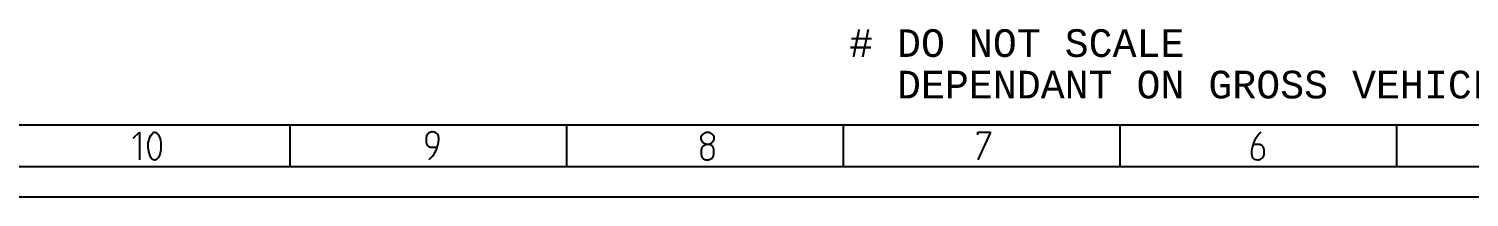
# Model space of a CAD drawing. Extents: x -912 to 8450, y -583 to 4401.
# Drawn here: x 678.8 to 939.1, y 0 to 30.4 of the extents above; entities that cross this region are included whole.
import ezdxf
from ezdxf.enums import TextEntityAlignment as Align

# ---------------------------------------------------------------- set-up
doc = ezdxf.new("R2010")
doc.units = 0
doc.header["$MEASUREMENT"] = 0
doc.layers.add('1', color=7, linetype='CONTINUOUS')
doc.styles.get("Standard").update_dxf_attribs({"font": 'monotxt.shx'})

# ---------------------------------------------------------------- blocks, each defined once
blk = doc.blocks.new('A0_SIZE_FORMAT_E')
at = {"layer": '1', "color": 3, "linetype": 'CONTINUOUS'}
for p, q in [((-13, 13), (-1176, 13)), ((-491.39, 10.64), (-490.25, 11.75)), ((-490.25, 11.75), (-490.25, 6.75)), ((-463, 5.5), (-463, 13)), ((-438.42, 10.68), (-438.42, 10.12)), ((-413, 5.5), (-413, 13)), ((-363, 5.5), (-363, 13)), ((-336.43, 11.75), (-338.72, 6.75)), ((-338.72, 11.75), (-336.43, 11.75)), ((-338.72, 11.27), (-338.72, 11.75)), ((-313, 5.5), (-313, 13)), ((-263, 5.5), (-263, 13)), ((-437.28, 9.01), (-436.42, 9.01)), ((-388.72, 8.41), (-388.72, 7.85)), ((-386.43, 7.85), (-386.43, 8.41)), ((-288.15, 9.53), (-289, 9.53)), ((-287, 7.86), (-287, 8.42)), ((-5.5, 5.5), (-1183.5, 5.5)), ((0, 0), (-1189, 0))]:
    blk.add_line(p, q, dxfattribs=at)
for points in [[(-388.54, 10.07), (-388.57, 10.14, -0.008575), (-388.6, 10.2, -0.009146), (-388.63, 10.26, -0.009777), (-388.66, 10.32, -0.010413), (-388.68, 10.38, -0.011102), (-388.7, 10.44, -0.011783), (-388.71, 10.5, -0.012502), (-388.72, 10.56, -0.013188), (-388.73, 10.61, -0.013884), (-388.73, 10.67, -0.014516), (-388.74, 10.72, -0.015107), (-388.73, 10.78, -0.01559), (-388.73, 10.83, -0.016007), (-388.72, 10.88, -0.016307), (-388.71, 10.93, -0.016412), (-388.69, 10.98, -0.016311), (-388.67, 11.03, -0.016309), (-388.65, 11.08, -0.016359), (-388.63, 11.13, -0.015483), (-388.6, 11.17, -0.014021), (-388.57, 11.22, -0.014899), (-388.53, 11.27, -0.016893), (-388.49, 11.31, -0.012087), (-388.45, 11.35, -0.004016), (-388.41, 11.39, -0.015982), (-388.36, 11.44, -0.024454), (-388.26, 11.5, -0.010711), (-388.13, 11.59, -0.005391)], [(-388.13, 11.59), (-388.09, 11.61, -0.007264), (-388.06, 11.63, -0.007493), (-388.02, 11.65, -0.007728), (-387.98, 11.66, -0.00795), (-387.94, 11.68, -0.008173), (-387.91, 11.69, -0.008379), (-387.87, 11.7, -0.008581), (-387.83, 11.72, -0.008761), (-387.8, 11.72, -0.008933), (-387.76, 11.73, -0.009081), (-387.72, 11.74, -0.00921), (-387.68, 11.74, -0.009308), (-387.65, 11.75, -0.009397), (-387.61, 11.75, -0.009467), (-387.57, 11.75, -0.009471), (-387.54, 11.75, -0.009413), (-387.5, 11.75, -0.009467), (-387.46, 11.74, -0.009604), (-387.43, 11.74, -0.009248), (-387.39, 11.73, -0.008544), (-387.35, 11.72, -0.009303), (-387.31, 11.72, -0.010888), (-387.28, 11.7, -0.008082), (-387.24, 11.69, -0.00274), (-387.21, 11.68, -0.011113), (-387.17, 11.66, -0.018211), (-387.1, 11.63, -0.008481), (-387.02, 11.59, -0.004389)], [(-387.02, 11.59), (-386.96, 11.55, -0.008574), (-386.9, 11.52, -0.009146), (-386.84, 11.48, -0.009777), (-386.79, 11.44, -0.010413), (-386.74, 11.39, -0.011103), (-386.7, 11.35, -0.011784), (-386.65, 11.31, -0.012503), (-386.62, 11.27, -0.013189), (-386.58, 11.22, -0.013885), (-386.55, 11.17, -0.014517), (-386.52, 11.13, -0.015109), (-386.49, 11.08, -0.015592), (-386.47, 11.03, -0.016009), (-386.45, 10.98, -0.01631), (-386.44, 10.93, -0.016414), (-386.43, 10.88, -0.016314), (-386.42, 10.83, -0.016311), (-386.41, 10.78, -0.016361), (-386.41, 10.72, -0.015485), (-386.41, 10.67, -0.014023), (-386.42, 10.61, -0.014901), (-386.43, 10.56, -0.016895), (-386.44, 10.5, -0.012088), (-386.45, 10.44, -0.004016), (-386.47, 10.39, -0.015983), (-386.49, 10.32, -0.024455), (-386.54, 10.22, -0.010712), (-386.61, 10.07, -0.005392)], [(-438.42, 10.12), (-438.42, 10.05, 0.008816), (-438.41, 9.98, 0.009402), (-438.41, 9.91, 0.010047), (-438.4, 9.85, 0.010694), (-438.39, 9.78, 0.011393), (-438.37, 9.72, 0.01208), (-438.36, 9.66, 0.012799), (-438.34, 9.61, 0.01348), (-438.32, 9.56, 0.014161), (-438.29, 9.51, 0.014771), (-438.26, 9.46, 0.01533), (-438.24, 9.41, 0.015773), (-438.2, 9.37, 0.01614), (-438.17, 9.33, 0.016387), (-438.13, 9.29, 0.01643), (-438.09, 9.25, 0.016272), (-438.05, 9.22, 0.01621), (-438.01, 9.19, 0.016203), (-437.96, 9.16, 0.015285), (-437.91, 9.14, 0.013804), (-437.86, 9.11, 0.014631), (-437.8, 9.09, 0.016548), (-437.74, 9.07, 0.011814), (-437.69, 9.06, 0.003922), (-437.63, 9.04, 0.015595), (-437.56, 9.03, 0.023816), (-437.44, 9.02, 0.010422), (-437.28, 9.01, 0.005244)], [(-388.72, 7.85), (-388.71, 7.78, 0.008817), (-388.71, 7.71, 0.009403), (-388.7, 7.64, 0.010048), (-388.69, 7.58, 0.010696), (-388.68, 7.51, 0.011396), (-388.67, 7.45, 0.012082), (-388.65, 7.39, 0.012802), (-388.63, 7.34, 0.013482), (-388.61, 7.29, 0.014165), (-388.59, 7.24, 0.014775), (-388.56, 7.19, 0.015334), (-388.53, 7.14, 0.015777), (-388.5, 7.1, 0.016144), (-388.46, 7.06, 0.016391), (-388.43, 7.02, 0.016434), (-388.39, 6.98, 0.016275), (-388.35, 6.95, 0.016213), (-388.3, 6.92, 0.016206), (-388.26, 6.89, 0.015287), (-388.21, 6.87, 0.013805), (-388.15, 6.84, 0.014632), (-388.1, 6.82, 0.016549), (-388.04, 6.8, 0.011815), (-387.98, 6.79, 0.003922), (-387.93, 6.77, 0.015595), (-387.86, 6.76, 0.023815), (-387.74, 6.75, 0.010421), (-387.57, 6.74, 0.005244)], [(-387.57, 9.52), (-387.62, 9.52, -0.007263), (-387.66, 9.52, -0.007492), (-387.7, 9.52, -0.007727), (-387.74, 9.53, -0.007948), (-387.78, 9.53, -0.008171), (-387.82, 9.54, -0.008377), (-387.85, 9.55, -0.008579), (-387.89, 9.56, -0.008759), (-387.93, 9.57, -0.008931), (-387.96, 9.58, -0.009078), (-388, 9.59, -0.009207), (-388.03, 9.61, -0.009305), (-388.07, 9.62, -0.009393), (-388.1, 9.64, -0.009463), (-388.13, 9.66, -0.009468), (-388.17, 9.68, -0.00941), (-388.2, 9.7, -0.009464), (-388.23, 9.72, -0.0096), (-388.26, 9.74, -0.009245), (-388.29, 9.77, -0.008541), (-388.31, 9.79, -0.0093), (-388.34, 9.82, -0.010884), (-388.37, 9.85, -0.008079), (-388.39, 9.87, -0.002739), (-388.42, 9.9, -0.011109), (-388.44, 9.94, -0.018206), (-388.48, 9.99, -0.008479), (-388.54, 10.07, -0.004388)], [(-386.61, 10.07), (-386.63, 10.04, -0.007263), (-386.66, 10, -0.007491), (-386.68, 9.97, -0.007726), (-386.7, 9.94, -0.007948), (-386.73, 9.9, -0.008171), (-386.75, 9.87, -0.008376), (-386.78, 9.85, -0.008579), (-386.81, 9.82, -0.008759), (-386.83, 9.79, -0.00893), (-386.86, 9.77, -0.009078), (-386.89, 9.74, -0.009206), (-386.92, 9.72, -0.009305), (-386.95, 9.7, -0.009393), (-386.98, 9.68, -0.009463), (-387.01, 9.66, -0.009468), (-387.05, 9.64, -0.00941), (-387.08, 9.62, -0.009464), (-387.11, 9.61, -0.009601), (-387.15, 9.59, -0.009245), (-387.18, 9.58, -0.008541), (-387.22, 9.57, -0.0093), (-387.25, 9.56, -0.010885), (-387.29, 9.55, -0.00808), (-387.33, 9.54, -0.002739), (-387.36, 9.53, -0.01111), (-387.41, 9.53, -0.018207), (-387.48, 9.52, -0.00848), (-387.57, 9.52, -0.004388)], [(-386.43, 8.41), (-386.43, 8.48, 0.008818), (-386.44, 8.55, 0.009404), (-386.44, 8.62, 0.010048), (-386.45, 8.68, 0.010696), (-386.46, 8.74, 0.011395), (-386.48, 8.81, 0.012082), (-386.49, 8.86, 0.012801), (-386.51, 8.92, 0.013482), (-386.54, 8.97, 0.014164), (-386.56, 9.02, 0.014773), (-386.59, 9.07, 0.015333), (-386.62, 9.12, 0.015775), (-386.65, 9.16, 0.016142), (-386.68, 9.2, 0.016388), (-386.72, 9.24, 0.016432), (-386.76, 9.27, 0.016273), (-386.8, 9.31, 0.01621), (-386.84, 9.34, 0.016204), (-386.89, 9.37, 0.015285), (-386.94, 9.39, 0.013803), (-386.99, 9.42, 0.01463), (-387.05, 9.44, 0.016547), (-387.11, 9.46, 0.011813), (-387.16, 9.47, 0.003921), (-387.22, 9.49, 0.015593), (-387.29, 9.5, 0.023813), (-387.41, 9.51, 0.01042), (-387.57, 9.52, 0.005244)], [(-287, 8.42), (-287, 8.49, 0.008817), (-287.01, 8.56, 0.009403), (-287.01, 8.63, 0.010047), (-287.02, 8.69, 0.010695), (-287.04, 8.75, 0.011394), (-287.05, 8.82, 0.012081), (-287.07, 8.87, 0.0128), (-287.09, 8.93, 0.013481), (-287.11, 8.98, 0.014163), (-287.13, 9.03, 0.014772), (-287.16, 9.08, 0.015332), (-287.19, 9.13, 0.015774), (-287.22, 9.17, 0.016141), (-287.25, 9.21, 0.016388), (-287.29, 9.25, 0.016431), (-287.33, 9.28, 0.016272), (-287.37, 9.32, 0.01621), (-287.42, 9.35, 0.016204), (-287.46, 9.38, 0.015285), (-287.51, 9.4, 0.013803), (-287.56, 9.43, 0.01463), (-287.62, 9.45, 0.016548), (-287.68, 9.47, 0.011814), (-287.74, 9.48, 0.003922), (-287.79, 9.5, 0.015594), (-287.86, 9.51, 0.023814), (-287.98, 9.52, 0.010421), (-288.15, 9.53, 0.005244)]]:
    blk.add_lwpolyline(points, format="xyb", dxfattribs=at)
for points in [[(-487.5, 6.71), (-487.78, 6.76), (-488.22, 6.95), (-488.68, 8.68), (-488.67, 10.2), (-488.25, 11.04), (-487.96, 11.47)], [(-437.28, 11.79), (-437.37, 11.8), (-437.59, 11.74), (-437.82, 11.69), (-438.37, 11.25), (-438.4, 10.9), (-438.42, 10.68)], [(-387.57, 9.52), (-387.67, 9.53), (-387.89, 9.47), (-388.11, 9.42), (-388.66, 8.98), (-388.7, 8.63), (-388.72, 8.41)], [(-387.57, 6.74), (-387.48, 6.73), (-387.26, 6.79), (-387.03, 6.84), (-386.49, 7.28), (-386.45, 7.63), (-386.43, 7.85)], [(-288.15, 6.75), (-288.05, 6.74), (-287.83, 6.8), (-287.61, 6.85), (-287.06, 7.29), (-287.02, 7.64), (-287, 7.86)]]:
    blk.add_open_spline(points, degree=3, dxfattribs=at)
for points, knots in [([(-487.96, 11.47), (-487.84, 11.63), (-487.65, 11.79), (-487.36, 11.72), (-487.14, 11.63), (-486.73, 11.12), (-486.4, 10.44), (-486.31, 8.86), (-486.47, 7.82), (-486.75, 7.28), (-486.94, 7.01), (-487.14, 6.82), (-487.13, 6.84), (-487.15, 6.82), (-487.19, 6.79), (-487.23, 6.77), (-487.36, 6.71), (-487.45, 6.71), (-487.5, 6.71)], [0, 0, 0, 0, 0.1, 0.15, 0.2, 0.25, 0.3, 0.4, 0.5, 0.55, 0.575, 0.6, 0.625, 0.65, 0.7, 0.8, 0.9, 1, 1, 1, 1]), ([(-437.85, 6.79), (-437.44, 7.18), (-436.93, 7.82), (-436.47, 8.8), (-436.24, 9.58), (-436.09, 10.62), (-436.28, 11.49), (-436.78, 11.8), (-437.28, 11.79)], [0, 0, 0, 0, 0.25, 0.375, 0.5, 0.625, 0.75, 1, 1, 1, 1]), ([(-287.57, 11.75), (-287.98, 11.36), (-288.5, 10.72), (-288.95, 9.74), (-289.19, 8.96), (-289.33, 7.91), (-289.14, 7.05), (-288.65, 6.74), (-288.15, 6.75)], [0, 0, 0, 0, 0.25, 0.375, 0.5, 0.625, 0.75, 1, 1, 1, 1])]:
    blk.add_open_spline(points, degree=3, knots=knots, dxfattribs=at)
for tag, height, p in [('REFERENCE', 3, (-85.38, 135.86)), ('CADTYPE', 3, (-169.79, 87.77)), ('CADLOC.', 3, (-142.12, 87.54)), ('UNIT', 3, (-142.37, 74.04)), ('DRAWING', 4, (-70.3, 74.33)), ('OPER.NO.', 3, (-169.47, 73.86)), ('SHT', 3, (-18.73, 65.4)), ('DESIGN', 3, (-169.47, 59.71)), ('DETAIL', 3, (-142.37, 59.82)), ('OF', 3, (-18.73, 58.64)), ('TITLE1', 4, (-79.24, 57.66)), ('RH/LH', 3, (-22.58, 50.9)), ('TITLE2', 4, (-79.48, 48.12)), ('CHECKED', 3, (-169.47, 45.59)), ('SAFETY', 3, (-142.37, 45.59)), ('SHOWN', 3, (-22.69, 45.29)), ('SCALE', 3, (-169.47, 31.7)), ('YYYYMMDD', 3, (-142.37, 31.81))]:
    blk.add_attdef(tag, text='', height=height, dxfattribs=at).set_placement(p, align=Align.MIDDLE_CENTER)
for tag, p in [('FECDS_VERSION', (-133.17, 100.29)), ('DRW-CAD_FILE', (-111.32, 87.91)), ('VERSION', (-57.34, 87.81)), ('DIVISION', (-91.29, 37.38)), ('PLANT', (-91.29, 30.7)), ('GSDB', (-32.68, 30.49))]:
    blk.add_attdef(tag, text='', height=3, dxfattribs=at).set_placement(p, align=Align.MIDDLE_LEFT)
at = {"layer": '1', "color": 3, "linetype": 'CONTINUOUS', "width": 0.9}
blk.add_attdef('DTMC', text='', height=3, dxfattribs=at).set_placement((-26.48, 92.22), align=Align.MIDDLE_CENTER)
blk = doc.blocks.new('*T35')
at = {"layer": '1', "color": 1, "linetype": 'CONTINUOUS'}
for s, p in [('# DO NOT SCALE', (0, 0)), ('  DEPENDANT ON GROSS VEHICLE WEIGHT', (0, -7.5))]:
    blk.add_text(s, height=5, dxfattribs=at).set_placement(p)

msp = doc.modelspace()

# ---------------------------------------------------------------- block references
at = {"layer": '1'}
for name, p in [('A0_SIZE_FORMAT_E', (1189, 0)), ('*T35', (827.01605, 25.341593))]:
    msp.add_blockref(name, p, dxfattribs=at)

doc.saveas('drawing.dxf')
